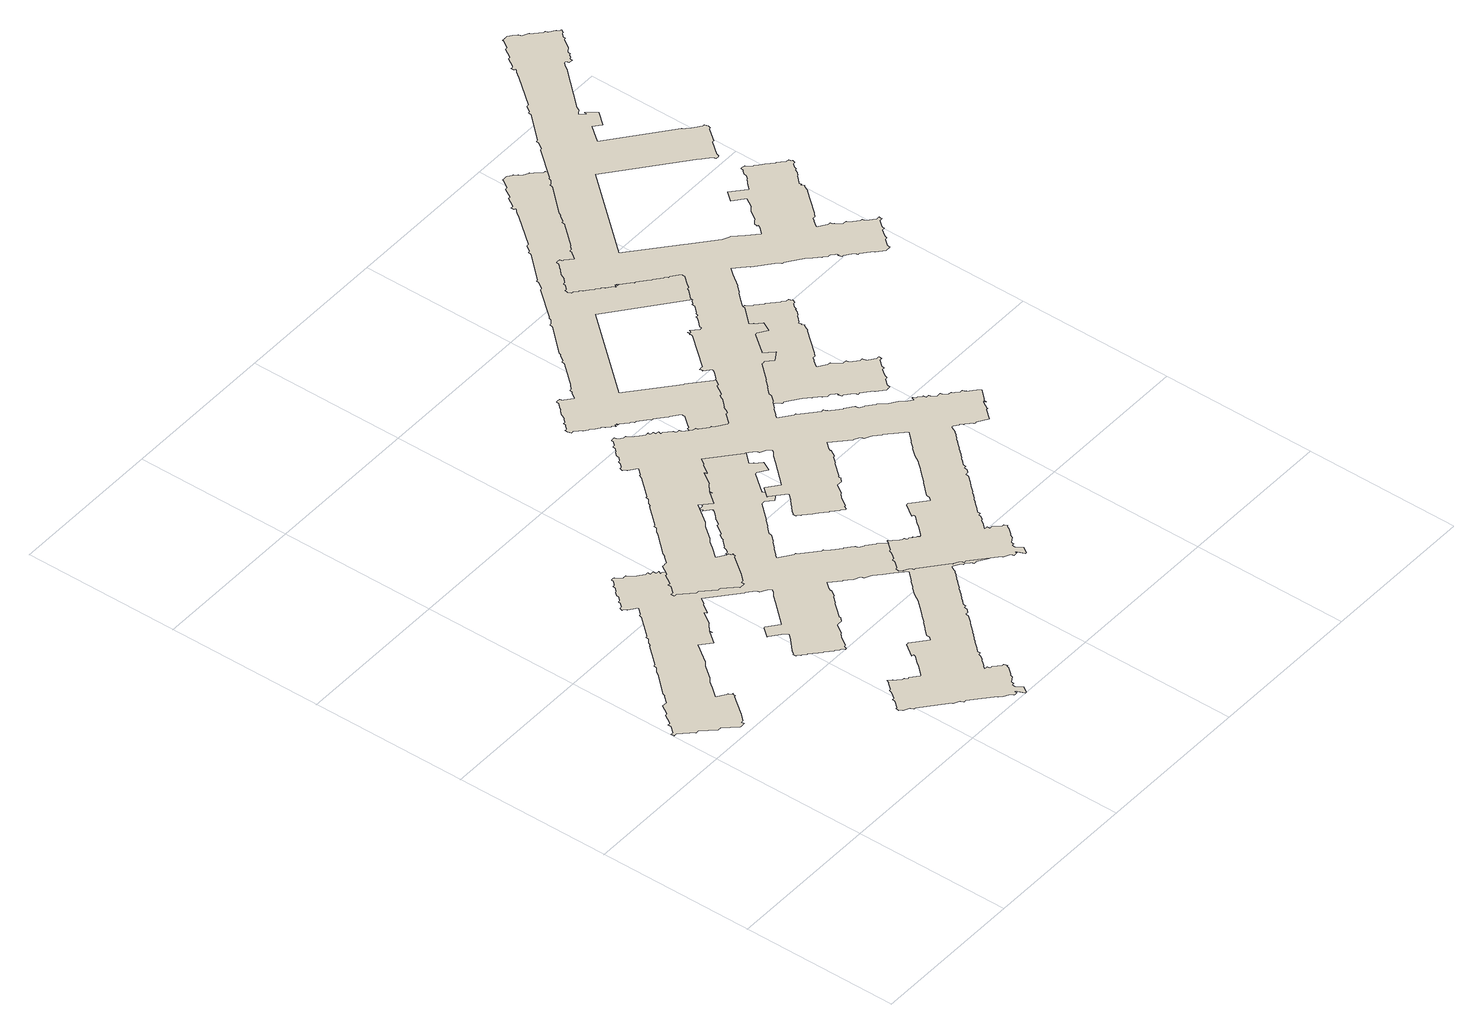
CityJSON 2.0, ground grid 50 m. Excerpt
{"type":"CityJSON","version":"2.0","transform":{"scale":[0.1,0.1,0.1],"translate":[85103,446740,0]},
"CityObjects":{
"building1":{"type":"Building","attributes":{"yearOfConstruction":"1945-01-01Z","measuredHeight":51.34,"storeysAboveGround":17},"geometry":[{"type":"MultiSurface","lod":"1.2","boundaries":[[[0,1,2,3,4,5,6,5,6,7,8,9,10,11,12,13,14,15,16,17,18,19,20,21,22,23,24,25,24,25,26,27,28,29,30,31,32,33,34,35,36,37,38,39,40,41,42,43,44,45,46,47,48,49,50,51,52,53,54,55,56,57,58,59,60,61,62,63,64,65,66,67,66,68,69,70,71,72,73,74,75,76,77,78,79,80,81,82,83,84,85,86,87,88,89,90,91,92,93,92,94,95,96,97,98,99,100,101,102,103,104,105,106,107,108,109,110,111,112,113,114,115,116,117,118,119,120,121,122,123,124,125,126,127,128,129,130,131,132,133,134,135,136,137,138,139,140,141,142,143,144,145,144,146,147,148,149,150,151,152,153,154,155,156,157,158,159,160,161,162,163,162,164,165,166,167,168,169,170,171,172,173,174,175,176,177,178,179,180,181,182,183,184,185,186,187,188,189,190,191,192,193,194,195,196,197,198,199,200,201,202,203,204,205,206,207,208,209,210,211,212,213,214,215,216,217,218,219,220,221,222,223,224,225,226,227,228,229,230,231,232,233,234,235,236,237,236,238,239,240,241,242,243,244,245,246,247,248,249,250,251,252,253,254,255,256,257,258,259,260,261,262,263,264,265,266,267,268,269,270,271,272,273,274,275,276,277,278,279,280,281,282,283,284,285,286,287,288,289,290,291,292,293,294,295,296,297,298,299,300,301,302,303,304,305,306,307,308,309,310,311,312,313,314,313,315,316,317,318,319,320,321,322,323,324,325,326,327,328,329,330,331,332,333,334,335,336,337,338,339,340,341,342,343,344,345,346,347,348,349,350,351,352,353,354,355,356,357,358,359,360,361,362,363,364,365,366,367,368,369,370,371,372,373,374,375,376,377,378,379,380,381,382,383,384,385,386,387,388,389,390,391,392,393,394,395,396,397,398,399,400,401,402,403,404,403,405,406,407,408,409,410,411,412,413,414,415,416,417,418,419,420,421,422,423,424,425,426,427,428,429,430,431,432,433,434,435,436,437,438,439,440,441,442,443,444,445,446,447,448,449,450,451,452,453,454,455,456,457,458,459,460,459,461,462,463,464,465,466,467,468,469,470,471,472,473,474,475,476,477,478,479,480,481,482,483,484,485,486,487,488,489,490,491,492,493,494,495,496,497,498,499,500,501,502,503,504,505,506,507,508,509,510,511,512,513,514,515,516,517,518,519,520,521,522,523,524,525,526,527,528,529,530,531,532,533,532,534,535,536,537,538,539,540,541,542,543,544,545,546,547,548,549,550,551,552,553,554,555,556,557,558,559,560,561,562,563,564,565,566,567,568,569,570,571,572,573,574,575,576,577,578,579,580,581,582,583,584,585,586,587,588,589,590,591,592,593,594,595,596,597,598,599,600,601,602,603,604,605,606,607,608,609,610,611,612,613,614,615,616,617,618,619,620,621,622,623,624,625,624,625,626,627,628,629,630,631,632,633,634,635,636,637,638,639,640,641,642,643,644,645,646,647,648,649,650,651,652,653,654,655,656,657,658,659,660,661,662,663,664,665,666,667,668,669,670,671,672,673,674,675,676,677,678,679,680,681,682,683,684,685,686,687,688,689,690,691,692,693,694,695,696,697,698,699,700,701,702,703,704,705,706,707,708,709,710,711,712,713,714,715,716,717,718,719,720,721,722,723,724,725,726,727,728,729,730,731,732,733,734,735,736,737,738,739,740,741,742,743,744,745,746,747,748,749,750,751,752,753,754,755,756,757,758,759,760,761,762,763,764,765,766,767,768,769,770,771,772,773,774,775,776,777,778,779,780,781,782,783,784,785,786,787,788,789,790,791,792,793,794,795,796,797,798,799,800,801,802,803,804,805,806,807,808,809,810,811,812,813,814,815,816,817,818,819,820,821,822,823,824,825,826,827,828,829,830,831,832,833,834,835,836,837,838,839,840,841,842,843,844,845,846,847,848,849,850,851,852,853,854,855,856,857,858,859,860,861,862,863,864,865,866,867,868,869,870,871,872,873,874,875,876,877,878,879,880,881,882,883,884,885,886,887,888,889,890,891,892,893,894,895,896,897,898,899,900,901,902,903,904,905,906,907,908,909,910,911,912,913,914,915,916,917,918,919,920,921,922,923,924,925,926,927,928,929,930,931,932,933,934,935,936,937,938,939,940,941,942,943,944,945,946,947,948,949,950,951,952,953,954,955,956,957,958,959,960,961,962,963,964,965,966,967,968,969,970,971,972,973,974,975,976,977,978,979,980,981,982,983,984,985,986,987,988,989,990,991,992,993,994,995,996,997,998,999,1000,1001,1002,1003,1004,1005,1006,1007,1008,1009,1008,1010,1011,1012,1013,1014,1015,1016,1017,1018,1019,1020,1021,1022]],[[1023,1024,1025,1026,1027,1028,1029,1028,1029,1030,1031,1032,1033,1034,1035,1036,1037,1038,1039,1040,1041,1042,1043,1044,1045,1046,1047,1048,1047,1048,1049,1050,1051,1052,1053,1054,1055,1056,1057,1058,1059,1060,1061,1062,1063,1064,1065,1066,1067,1068,1069,1070,1071,1072,1073,1074,1075,1076,1077,1078,1079,1080,1081,1082,1083,1084,1085,1086,1087,1088,1089,1090,1089,1091,1092,1093,1094,1095,1096,1097,1098,1099,1100,1101,1102,1103,1104,1105,1106,1107,1108,1109,1110,1111,1112,1113,1114,1115,1116,1115,1117,1118,1119,1120,1121,1122,1123,1124,1125,1126,1127,1128,1129,1130,1131,1132,1133,1134,1135,1136,1137,1138,1139,1140,1141,1142,1143,1144,1145,1146,1147,1148,1149,1150,1151,1152,1153,1154,1155,1156,1157,1158,1159,1160,1161,1162,1163,1164,1165,1166,1167,1168,1167,1169,1170,1171,1172,1173,1174,1175,1176,1177,1178,1179,1180,1181,1182,1183,1184,1185,1186,1185,1187,1188,1189,1190,1191,1192,1193,1194,1195,1196,1197,1198,1199,1200,1201,1202,1203,1204,1205,1206,1207,1208,1209,1210,1211,1212,1213,1214,1215,1216,1217,1218,1219,1220,1221,1222,1223,1224,1225,1226,1227,1228,1229,1230,1231,1232,1233,1234,1235,1236,1237,1238,1239,1240,1241,1242,1243,1244,1245,1246,1247,1248,1249,1250,1251,1252,1253,1254,1255,1256,1257,1258,1259,1260,1259,1261,1262,1263,1264,1265,1266,1267,1268,1269,1270,1271,1272,1273,1274,1275,1276,1277,1278,1279,1280,1281,1282,1283,1284,1285,1286,1287,1288,1289,1290,1291,1292,1293,1294,1295,1296,1297,1298,1299,1300,1301,1302,1303,1304,1305,1306,1307,1308,1309,1310,1311,1312,1313,1314,1315,1316,1317,1318,1319,1320,1321,1322,1323,1324,1325,1326,1327,1328,1329,1330,1331,1332,1333,1334,1335,1336,1337,1336,1338,1339,1340,1341,1342,1343,1344,1345,1346,1347,1348,1349,1350,1351,1352,1353,1354,1355,1356,1357,1358,1359,1360,1361,1362,1363,1364,1365,1366,1367,1368,1369,1370,1371,1372,1373,1374,1375,1376,1377,1378,1379,1380,1381,1382,1383,1384,1385,1386,1387,1388,1389,1390,1391,1392,1393,1394,1395,1396,1397,1398,1399,1400,1401,1402,1403,1404,1405,1406,1407,1408,1409,1410,1411,1412,1413,1414,1415,1416,1417,1418,1419,1420,1421,1422,1423,1424,1425,1426,1427,1426,1428,1429,1430,1431,1432,1433,1434,1435,1436,1437,1438,1439,1440,1441,1442,1443,1444,1445,1446,1447,1448,1449,1450,1451,1452,1453,1454,1455,1456,1457,1458,1459,1460,1461,1462,1463,1464,1465,1466,1467,1468,1469,1470,1471,1472,1473,1474,1475,1476,1477,1478,1479,1480,1481,1482,1483,1482,1484,1485,1486,1487,1488,1489,1490,1491,1492,1493,1494,1495,1496,1497,1498,1499,1500,1501,1502,1503,1504,1505,1506,1507,1508,1509,1510,1511,1512,1513,1514,1515,1516,1517,1518,1519,1520,1521,1522,1523,1524,1525,1526,1527,1528,1529,1530,1531,1532,1533,1534,1535,1536,1537,1538,1539,1540,1541,1542,1543,1544,1545,1546,1547,1548,1549,1550,1551,1552,1553,1554,1555,1556,1555,1557,1558,1559,1560,1561,1562,1563,1564,1565,1566,1567,1568,1569,1570,1571,1572,1573,1574,1575,1576,1577,1578,1579,1580,1581,1582,1583,1584,1585,1586,1587,1588,1589,1590,1591,1592,1593,1594,1595,1596,1597,1598,1599,1600,1601,1602,1603,1604,1605,1606,1607,1608,1609,1610,1611,1612,1613,1614,1615,1616,1617,1618,1619,1620,1621,1622,1623,1624,1625,1626,1627,1628,1629,1630,1631,1632,1633,1634,1635,1636,1637,1638,1639,1640,1641,1642,1643,1644,1645,1646,1647,1648,1647,1648,1649,1650,1651,1652,1653,1654,1655,1656,1657,1658,1659,1660,1661,1662,1663,1664,1665,1666,1667,1668,1669,1670,1671,1672,1673,1674,1675,1676,1677,1678,1679,1680,1681,1682,1683,1684,1685,1686,1687,1688,1689,1690,1691,1692,1693,1694,1695,1696,1697,1698,1699,1700,1701,1702,1703,1704,1705,1706,1707,1708,1709,1710,1711,1712,1713,1714,1715,1716,1717,1718,1719,1720,1721,1722,1723,1724,1725,1726,1727,1728,1729,1730,1731,1732,1733,1734,1735,1736,1737,1738,1739,1740,1741,1742,1743,1744,1745,1746,1747,1748,1749,1750,1751,1752,1753,1754,1755,1756,1757,1758,1759,1760,1761,1762,1763,1764,1765,1766,1767,1768,1769,1770,1771,1772,1773,1774,1775,1776,1777,1778,1779,1780,1781,1782,1783,1784,1785,1786,1787,1788,1789,1790,1791,1792,1793,1794,1795,1796,1797,1798,1799,1800,1801,1802,1803,1804,1805,1806,1807,1808,1809,1810,1811,1812,1813,1814,1815,1816,1817,1818,1819,1820,1821,1822,1823,1824,1825,1826,1827,1828,1829,1830,1831,1832,1833,1834,1835,1836,1837,1838,1839,1840,1841,1842,1843,1844,1845,1846,1847,1848,1849,1850,1851,1852,1853,1854,1855,1856,1857,1858,1859,1860,1861,1862,1863,1864,1865,1866,1867,1868,1869,1870,1871,1872,1873,1874,1875,1876,1877,1878,1879,1880,1881,1882,1883,1884,1885,1886,1887,1888,1889,1890,1891,1892,1893,1894,1895,1896,1897,1898,1899,1900,1901,1902,1903,1904,1905,1906,1907,1908,1909,1910,1911,1912,1913,1914,1915,1916,1917,1918,1919,1920,1921,1922,1923,1924,1925,1926,1927,1928,1929,1930,1931,1932,1933,1934,1935,1936,1937,1938,1939,1940,1941,1942,1943,1944,1945,1946,1947,1948,1949,1950,1951,1952,1953,1954,1955,1956,1957,1958,1959,1960,1961,1962,1963,1964,1965,1966,1967,1968,1969,1970,1971,1972,1973,1974,1975,1976,1977,1978,1979,1980,1981,1982,1983,1984,1985,1986,1987,1988,1989,1990,1991,1992,1993,1994,1995,1996,1997,1998,1999,2000,2001,2002,2003,2004,2005,2006,2007,2008,2009,2010,2011,2012,2013,2014,2015,2016,2017,2018,2019,2020,2021,2022,2023,2024,2025,2026,2027,2028,2029,2030,2031,2032,2031,2033,2034,2035,2036,2037,2038,2039,2040,2041,2042,2043,2044,2045]]]}]}
},
"vertices":[
[415,1180,0],[410,1180,0],[409,1180,0],[408,1180,0],[403,1180,0],[401,1170,0],[400,1170,0],[391,1160,0],[390,1160,0],[389,1160,0],[385,1160,0],[382,1150,0],[372,1140,0],[370,1140,0],[361,1130,0],[360,1120,0],[349,1110,0],[344,1110,0],[342,1100,0],[341,1100,0],[332,1090,0],[331,1090,0],[330,1090,0],[326,1090,0],[323,1080,0],[324,1080,0],[327,1080,0],[332,1070,0],[333,1070,0],[358,1050,0],[340,1030,0],[336,1030,0],[333,1020,0],[280,960,0],[276,960,0],[274,950,0],[261,940,0],[257,930,0],[254,930,0],[201,870,0],[197,870,0],[195,860,0],[182,850,0],[177,840,0],[175,840,0],[122,780,0],[118,770,0],[115,770,0],[98,750,0],[90,750,0],[89,750,0],[84,750,0],[81,750,0],[82,750,0],[63,720,0],[58,720,0],[56,720,0],[38,690,0],[37,690,0],[33,690,0],[30,690,0],[30,680,0],[12,660,0],[7,660,0],[6,660,0],[4,660,0],[5,650,0],[4,650,0],[8,650,0],[13,650,0],[14,650,0],[52,610,0],[51,610,0],[55,610,0],[60,610,0],[98,570,0],[101,570,0],[106,570,0],[107,570,0],[145,530,0],[144,530,0],[148,530,0],[153,530,0],[154,530,0],[155,530,0],[160,530,0],[162,530,0],[161,540,0],[169,540,0],[187,560,0],[232,620,0],[237,620,0],[239,630,0],[240,630,0],[236,630,0],[231,640,0],[230,640,0],[228,640,0],[199,660,0],[224,690,0],[239,710,0],[251,720,0],[283,760,0],[295,770,0],[339,830,0],[371,800,0],[402,840,0],[402,830,0],[403,840,0],[425,860,0],[426,860,0],[427,860,0],[454,900,0],[457,890,0],[479,920,0],[481,920,0],[494,940,0],[586,860,0],[588,860,0],[612,840,0],[614,830,0],[634,820,0],[636,820,0],[644,810,0],[639,800,0],[626,790,0],[608,770,0],[547,700,0],[510,730,0],[506,730,0],[482,700,0],[485,700,0],[520,670,0],[529,660,0],[511,640,0],[509,640,0],[500,630,0],[499,630,0],[490,620,0],[489,620,0],[479,610,0],[478,610,0],[472,600,0],[469,600,0],[469,590,0],[470,590,0],[474,590,0],[480,580,0],[482,580,0],[493,570,0],[494,570,0],[504,560,0],[505,560,0],[516,550,0],[518,550,0],[527,540,0],[528,540,0],[539,530,0],[541,530,0],[550,520,0],[552,520,0],[562,510,0],[564,510,0],[565,510,0],[568,510,0],[574,500,0],[575,500,0],[576,500,0],[577,500,0],[582,510,0],[585,510,0],[606,540,0],[607,540,0],[617,550,0],[618,550,0],[639,580,0],[645,580,0],[646,580,0],[653,580,0],[655,580,0],[656,580,0],[668,590,0],[667,590,0],[669,600,0],[671,600,0],[688,620,0],[689,620,0],[705,640,0],[707,640,0],[724,660,0],[725,660,0],[727,660,0],[728,660,0],[740,680,0],[739,680,0],[741,680,0],[737,680,0],[742,690,0],[743,690,0],[759,710,0],[791,680,0],[792,680,0],[813,660,0],[814,660,0],[834,650,0],[836,640,0],[857,630,0],[858,630,0],[878,610,0],[880,610,0],[901,590,0],[902,590,0],[933,560,0],[907,530,0],[905,530,0],[888,510,0],[886,510,0],[869,490,0],[868,490,0],[850,460,0],[849,460,0],[832,440,0],[831,440,0],[813,420,0],[812,420,0],[795,400,0],[793,400,0],[776,380,0],[774,380,0],[757,360,0],[756,350,0],[748,340,0],[701,380,0],[700,380,0],[699,380,0],[693,380,0],[665,340,0],[666,340,0],[672,340,0],[670,330,0],[650,310,0],[644,300,0],[643,300,0],[616,270,0],[615,270,0],[614,270,0],[590,290,0],[584,290,0],[582,290,0],[583,290,0],[579,300,0],[574,300,0],[562,310,0],[561,310,0],[554,320,0],[551,320,0],[545,330,0],[544,330,0],[543,330,0],[539,320,0],[536,320,0],[520,300,0],[515,300,0],[512,290,0],[496,270,0],[495,270,0],[491,270,0],[488,260,0],[472,240,0],[467,240,0],[465,230,0],[468,230,0],[473,220,0],[474,220,0],[494,210,0],[493,210,0],[497,200,0],[502,200,0],[572,140,0],[575,140,0],[580,130,0],[581,130,0],[601,120,0],[600,120,0],[604,110,0],[609,110,0],[611,110,0],[679,50,0],[678,50,0],[681,50,0],[687,40,0],[707,30,0],[710,20,0],[715,20,0],[716,20,0],[717,20,0],[722,20,0],[724,30,0],[737,0,0],[739,0,0],[752,20,0],[739,40,0],[740,50,0],[741,50,0],[745,50,0],[748,50,0],[748,60,0],[765,70,0],[770,80,0],[772,80,0],[788,100,0],[789,100,0],[793,110,0],[796,110,0],[795,110,0],[792,120,0],[787,120,0],[767,140,0],[766,140,0],[764,140,0],[759,140,0],[758,140,0],[757,140,0],[756,150,0],[746,150,0],[752,160,0],[753,160,0],[762,170,0],[763,170,0],[768,180,0],[770,180,0],[772,180,0],[780,190,0],[782,200,0],[789,200,0],[790,210,0],[799,220,0],[800,220,0],[807,230,0],[808,230,0],[817,240,0],[818,240,0],[825,250,0],[827,250,0],[835,260,0],[837,260,0],[843,270,0],[845,270,0],[853,280,0],[855,280,0],[862,290,0],[863,290,0],[872,300,0],[873,300,0],[880,310,0],[882,310,0],[890,320,0],[892,330,0],[898,330,0],[900,330,0],[909,340,0],[910,350,0],[917,350,0],[918,360,0],[927,370,0],[928,370,0],[935,380,0],[937,380,0],[945,390,0],[947,390,0],[953,400,0],[955,400,0],[963,410,0],[965,410,0],[972,420,0],[973,420,0],[982,430,0],[983,430,0],[990,440,0],[992,440,0],[1000,450,0],[1002,450,0],[1008,460,0],[1010,460,0],[1020,480,0],[1021,480,0],[1026,480,0],[1040,470,0],[1044,470,0],[1049,460,0],[1051,460,0],[1053,460,0],[1063,450,0],[1065,450,0],[1067,450,0],[1066,450,0],[1070,440,0],[1075,440,0],[1076,440,0],[1077,440,0],[1079,440,0],[1110,420,0],[1136,450,0],[1139,450,0],[1141,450,0],[1158,480,0],[1160,470,0],[1162,480,0],[1165,480,0],[1191,510,0],[1184,520,0],[1160,540,0],[1162,540,0],[1161,540,0],[1157,550,0],[1152,550,0],[1150,550,0],[1149,550,0],[1139,560,0],[1137,560,0],[1135,560,0],[1136,560,0],[1132,570,0],[1127,570,0],[1125,570,0],[1124,570,0],[1113,580,0],[1112,580,0],[1110,590,0],[1106,590,0],[1101,590,0],[1100,590,0],[1098,590,0],[1087,600,0],[1085,610,0],[1084,610,0],[1080,610,0],[1075,610,0],[1073,620,0],[1072,620,0],[1061,630,0],[1060,630,0],[1058,630,0],[1055,630,0],[1051,640,0],[1049,640,0],[1048,640,0],[1045,630,0],[1031,640,0],[1014,660,0],[986,680,0],[970,700,0],[968,700,0],[943,720,0],[941,720,0],[926,730,0],[924,740,0],[899,760,0],[897,760,0],[862,790,0],[864,790,0],[859,800,0],[854,800,0],[853,800,0],[808,840,0],[805,840,0],[800,850,0],[797,850,0],[795,850,0],[754,880,0],[760,890,0],[762,890,0],[779,910,0],[780,910,0],[799,930,0],[801,930,0],[818,950,0],[819,960,0],[839,980,0],[840,980,0],[857,1000,0],[859,1000,0],[903,1050,0],[913,1050,0],[916,1050,0],[937,1030,0],[968,1050,0],[939,1080,0],[945,1080,0],[943,1080,0],[989,1140,0],[991,1140,0],[996,1140,0],[1025,1120,0],[1041,1150,0],[1019,1170,0],[1022,1170,0],[1012,1180,0],[1057,1230,0],[1059,1240,0],[1076,1260,0],[1077,1260,0],[1096,1280,0],[1098,1280,0],[1115,1300,0],[1116,1300,0],[1145,1340,0],[1146,1340,0],[1161,1360,0],[1202,1320,0],[1199,1320,0],[1259,1270,0],[1264,1260,0],[1267,1260,0],[1270,1260,0],[1312,1230,0],[1313,1230,0],[1324,1220,0],[1326,1220,0],[1332,1210,0],[1334,1210,0],[1344,1200,0],[1346,1200,0],[1352,1190,0],[1353,1190,0],[1363,1180,0],[1365,1180,0],[1372,1180,0],[1373,1180,0],[1383,1170,0],[1385,1170,0],[1389,1160,0],[1385,1160,0],[1386,1160,0],[1389,1150,0],[1394,1150,0],[1418,1130,0],[1421,1120,0],[1426,1120,0],[1427,1120,0],[1451,1100,0],[1454,1100,0],[1459,1090,0],[1482,1070,0],[1484,1070,0],[1486,1070,0],[1492,1070,0],[1493,1070,0],[1494,1070,0],[1498,1070,0],[1499,1070,0],[1500,1080,0],[1499,1080,0],[1517,1100,0],[1518,1100,0],[1523,1100,0],[1524,1100,0],[1527,1110,0],[1526,1110,0],[1542,1130,0],[1547,1130,0],[1550,1130,0],[1551,1130,0],[1552,1140,0],[1568,1160,0],[1572,1160,0],[1576,1160,0],[1578,1160,0],[1577,1160,0],[1578,1170,0],[1577,1170,0],[1574,1170,0],[1569,1170,0],[1544,1190,0],[1545,1190,0],[1542,1200,0],[1536,1200,0],[1512,1220,0],[1509,1230,0],[1504,1230,0],[1503,1230,0],[1501,1230,0],[1498,1230,0],[1487,1240,0],[1481,1250,0],[1480,1250,0],[1479,1250,0],[1476,1260,0],[1471,1260,0],[1470,1260,0],[1468,1260,0],[1439,1280,0],[1455,1300,0],[1456,1300,0],[1462,1310,0],[1467,1310,0],[1469,1310,0],[1470,1310,0],[1482,1320,0],[1481,1320,0],[1541,1390,0],[1542,1390,0],[1553,1410,0],[1552,1410,0],[1555,1410,0],[1548,1420,0],[1549,1420,0],[1553,1420,0],[1552,1430,0],[1553,1430,0],[1554,1430,0],[1563,1440,0],[1564,1440,0],[1573,1450,0],[1575,1450,0],[1584,1460,0],[1585,1460,0],[1589,1470,0],[1594,1470,0],[1596,1480,0],[1605,1490,0],[1606,1490,0],[1607,1490,0],[1612,1490,0],[1616,1500,0],[1615,1500,0],[1613,1500,0],[1611,1510,0],[1605,1510,0],[1603,1510,0],[1592,1520,0],[1591,1520,0],[1581,1530,0],[1580,1530,0],[1569,1540,0],[1567,1540,0],[1558,1550,0],[1557,1550,0],[1546,1560,0],[1544,1560,0],[1535,1570,0],[1533,1570,0],[1522,1580,0],[1521,1580,0],[1517,1590,0],[1511,1590,0],[1510,1590,0],[1509,1590,0],[1507,1590,0],[1503,1590,0],[1500,1580,0],[1499,1580,0],[1498,1580,0],[1489,1570,0],[1488,1560,0],[1479,1550,0],[1477,1550,0],[1468,1540,0],[1467,1540,0],[1449,1520,0],[1403,1560,0],[1379,1530,0],[1417,1500,0],[1415,1500,0],[1414,1500,0],[1395,1470,0],[1394,1470,0],[1381,1460,0],[1380,1460,0],[1361,1430,0],[1359,1430,0],[1357,1430,0],[1345,1420,0],[1346,1420,0],[1344,1410,0],[1348,1410,0],[1344,1400,0],[1325,1380,0],[1315,1390,0],[1314,1390,0],[1294,1410,0],[1293,1410,0],[1264,1440,0],[1263,1440,0],[1262,1440,0],[1241,1450,0],[1161,1520,0],[1160,1520,0],[1021,1640,0],[1236,1890,0],[1456,1710,0],[1466,1700,0],[1490,1680,0],[1493,1670,0],[1498,1670,0],[1499,1670,0],[1500,1670,0],[1501,1670,0],[1505,1670,0],[1508,1680,0],[1507,1680,0],[1539,1720,0],[1544,1720,0],[1546,1720,0],[1577,1760,0],[1578,1760,0],[1582,1760,0],[1585,1770,0],[1581,1780,0],[1576,1780,0],[1549,1800,0],[1539,1810,0],[1540,1810,0],[1536,1810,0],[1531,1820,0],[1518,1830,0],[1347,1970,0],[1386,2020,0],[1408,2000,0],[1409,2000,0],[1410,2000,0],[1444,2040,0],[1419,2070,0],[1418,2060,0],[1404,2080,0],[1418,2090,0],[1423,2100,0],[1530,2220,0],[1536,2230,0],[1546,2240,0],[1552,2240,0],[1555,2230,0],[1560,2230,0],[1561,2230,0],[1562,2230,0],[1563,2230,0],[1567,2230,0],[1570,2240,0],[1574,2240,0],[1580,2250,0],[1585,2250,0],[1587,2260,0],[1601,2270,0],[1622,2300,0],[1627,2300,0],[1629,2310,0],[1639,2320,0],[1640,2320,0],[1643,2320,0],[1646,2330,0],[1648,2330,0],[1647,2330,0],[1643,2330,0],[1638,2340,0],[1620,2350,0],[1618,2350,0],[1619,2350,0],[1615,2360,0],[1610,2360,0],[1590,2380,0],[1587,2380,0],[1582,2390,0],[1581,2390,0],[1561,2400,0],[1562,2400,0],[1558,2410,0],[1553,2410,0],[1555,2410,0],[1549,2420,0],[1547,2420,0],[1534,2430,0],[1530,2430,0],[1525,2430,0],[1524,2430,0],[1523,2430,0],[1518,2430,0],[1515,2430,0],[1516,2430,0],[1497,2400,0],[1492,2400,0],[1490,2400,0],[1472,2370,0],[1471,2370,0],[1467,2370,0],[1464,2370,0],[1446,2340,0],[1445,2340,0],[1441,2340,0],[1438,2340,0],[1438,2330,0],[1446,2330,0],[1436,2320,0],[1429,2310,0],[1428,2310,0],[1423,2300,0],[1421,2300,0],[1349,2210,0],[1344,2210,0],[1342,2210,0],[1329,2190,0],[1324,2190,0],[1322,2180,0],[1249,2100,0],[1245,2100,0],[1243,2090,0],[1229,2070,0],[1225,2070,0],[1223,2070,0],[1150,1980,0],[1146,1980,0],[1143,1970,0],[1130,1960,0],[1126,1960,0],[1123,1950,0],[1050,1870,0],[1046,1860,0],[1044,1860,0],[1031,1840,0],[1026,1840,0],[1024,1830,0],[964,1760,0],[962,1760,0],[953,1750,0],[952,1750,0],[947,1750,0],[945,1740,0],[944,1740,0],[943,1740,0],[928,1720,0],[906,1740,0],[904,1740,0],[903,1740,0],[900,1750,0],[894,1750,0],[893,1750,0],[892,1750,0],[887,1750,0],[885,1740,0],[884,1740,0],[875,1730,0],[874,1730,0],[869,1720,0],[866,1720,0],[867,1720,0],[856,1710,0],[855,1710,0],[846,1690,0],[844,1690,0],[834,1680,0],[833,1680,0],[829,1680,0],[826,1670,0],[825,1670,0],[816,1660,0],[815,1660,0],[810,1660,0],[808,1650,0],[812,1640,0],[817,1640,0],[818,1640,0],[829,1630,0],[830,1630,0],[833,1630,0],[838,1620,0],[851,1610,0],[853,1610,0],[863,1600,0],[865,1600,0],[877,1590,0],[881,1590,0],[886,1580,0],[887,1580,0],[898,1570,0],[899,1570,0],[902,1570,0],[907,1560,0],[908,1570,0],[908,1560,0],[912,1570,0],[915,1560,0],[916,1570,0],[919,1560,0],[921,1560,0],[943,1540,0],[944,1540,0],[947,1540,0],[946,1540,0],[952,1530,0],[953,1530,0],[956,1530,0],[957,1530,0],[980,1510,0],[981,1510,0],[984,1510,0],[990,1500,0],[993,1500,0],[994,1500,0],[1017,1480,0],[1019,1480,0],[1021,1480,0],[1027,1470,0],[1030,1470,0],[1032,1470,0],[1058,1450,0],[1058,1440,0],[1061,1440,0],[1059,1440,0],[1060,1440,0],[1035,1410,0],[1034,1410,0],[1029,1400,0],[1021,1400,0],[1022,1400,0],[1017,1390,0],[1016,1390,0],[997,1370,0],[996,1360,0],[991,1360,0],[983,1350,0],[984,1350,0],[979,1350,0],[978,1340,0],[959,1320,0],[957,1320,0],[953,1310,0],[952,1310,0],[945,1310,0],[946,1310,0],[941,1300,0],[940,1300,0],[921,1280,0],[919,1270,0],[915,1270,0],[914,1270,0],[913,1270,0],[890,1290,0],[887,1280,0],[882,1290,0],[881,1280,0],[878,1280,0],[880,1280,0],[879,1270,0],[795,1170,0],[792,1170,0],[791,1170,0],[786,1170,0],[785,1170,0],[782,1170,0],[781,1170,0],[784,1160,0],[781,1160,0],[804,1140,0],[802,1140,0],[803,1140,0],[798,1130,0],[797,1130,0],[778,1110,0],[776,1110,0],[772,1100,0],[771,1100,0],[764,1090,0],[760,1090,0],[758,1090,0],[739,1060,0],[738,1060,0],[733,1060,0],[726,1050,0],[722,1040,0],[720,1040,0],[701,1020,0],[700,1020,0],[695,1010,0],[688,1000,0],[683,1000,0],[682,1000,0],[657,970,0],[655,970,0],[652,970,0],[625,990,0],[624,990,0],[621,990,0],[616,1000,0],[615,1000,0],[612,1000,0],[611,1000,0],[588,1020,0],[586,1020,0],[584,1030,0],[578,1030,0],[575,1030,0],[574,1030,0],[551,1050,0],[549,1060,0],[547,1060,0],[541,1060,0],[538,1060,0],[537,1070,0],[514,1090,0],[512,1090,0],[510,1090,0],[506,1090,0],[510,1100,0],[509,1100,0],[506,1100,0],[501,1100,0],[500,1100,0],[499,1110,0],[488,1110,0],[487,1120,0],[488,1120,0],[484,1120,0],[479,1120,0],[466,1130,0],[465,1130,0],[454,1140,0],[452,1140,0],[440,1160,0],[437,1160,0],[432,1160,0],[431,1160,0],[430,1160,0],[419,1170,0],[418,1170,0],[415,1180,513],[410,1180,513],[409,1180,513],[408,1180,513],[403,1180,513],[401,1170,513],[400,1170,513],[391,1160,513],[390,1160,513],[389,1160,513],[385,1160,513],[382,1150,513],[372,1140,513],[370,1140,513],[361,1130,513],[360,1120,513],[349,1110,513],[344,1110,513],[342,1100,513],[341,1100,513],[332,1090,513],[331,1090,513],[330,1090,513],[326,1090,513],[323,1080,513],[324,1080,513],[327,1080,513],[332,1070,513],[333,1070,513],[358,1050,513],[340,1030,513],[336,1030,513],[333,1020,513],[280,960,513],[276,960,513],[274,950,513],[261,940,513],[257,930,513],[254,930,513],[201,870,513],[197,870,513],[195,860,513],[182,850,513],[177,840,513],[175,840,513],[122,780,513],[118,770,513],[115,770,513],[98,750,513],[90,750,513],[89,750,513],[84,750,513],[81,750,513],[82,750,513],[63,720,513],[58,720,513],[56,720,513],[38,690,513],[37,690,513],[33,690,513],[30,690,513],[30,680,513],[12,660,513],[7,660,513],[6,660,513],[4,660,513],[5,650,513],[4,650,513],[8,650,513],[13,650,513],[14,650,513],[52,610,513],[51,610,513],[55,610,513],[60,610,513],[98,570,513],[101,570,513],[106,570,513],[107,570,513],[145,530,513],[144,530,513],[148,530,513],[153,530,513],[154,530,513],[155,530,513],[160,530,513],[162,530,513],[161,540,513],[169,540,513],[187,560,513],[232,620,513],[237,620,513],[239,630,513],[240,630,513],[236,630,513],[231,640,513],[230,640,513],[228,640,513],[199,660,513],[224,690,513],[239,710,513],[251,720,513],[283,760,513],[295,770,513],[339,830,513],[371,800,513],[402,840,513],[402,830,513],[403,840,513],[425,860,513],[426,860,513],[427,860,513],[454,900,513],[457,890,513],[479,920,513],[481,920,513],[494,940,513],[586,860,513],[588,860,513],[612,840,513],[614,830,513],[634,820,513],[636,820,513],[644,810,513],[639,800,513],[626,790,513],[608,770,513],[547,700,513],[510,730,513],[506,730,513],[482,700,513],[485,700,513],[520,670,513],[529,660,513],[511,640,513],[509,640,513],[500,630,513],[499,630,513],[490,620,513],[489,620,513],[479,610,513],[478,610,513],[472,600,513],[469,600,513],[469,590,513],[470,590,513],[474,590,513],[480,580,513],[482,580,513],[493,570,513],[494,570,513],[504,560,513],[505,560,513],[516,550,513],[518,550,513],[527,540,513],[528,540,513],[539,530,513],[541,530,513],[550,520,513],[552,520,513],[562,510,513],[564,510,513],[565,510,513],[568,510,513],[574,500,513],[575,500,513],[576,500,513],[577,500,513],[582,510,513],[585,510,513],[606,540,513],[607,540,513],[617,550,513],[618,550,513],[639,580,513],[645,580,513],[646,580,513],[653,580,513],[655,580,513],[656,580,513],[668,590,513],[667,590,513],[669,600,513],[671,600,513],[688,620,513],[689,620,513],[705,640,513],[707,640,513],[724,660,513],[725,660,513],[727,660,513],[728,660,513],[740,680,513],[739,680,513],[741,680,513],[737,680,513],[742,690,513],[743,690,513],[759,710,513],[791,680,513],[792,680,513],[813,660,513],[814,660,513],[834,650,513],[836,640,513],[857,630,513],[858,630,513],[878,610,513],[880,610,513],[901,590,513],[902,590,513],[933,560,513],[907,530,513],[905,530,513],[888,510,513],[886,510,513],[869,490,513],[868,490,513],[850,460,513],[849,460,513],[832,440,513],[831,440,513],[813,420,513],[812,420,513],[795,400,513],[793,400,513],[776,380,513],[774,380,513],[757,360,513],[756,350,513],[748,340,513],[701,380,513],[700,380,513],[699,380,513],[693,380,513],[665,340,513],[666,340,513],[672,340,513],[670,330,513],[650,310,513],[644,300,513],[643,300,513],[616,270,513],[615,270,513],[614,270,513],[590,290,513],[584,290,513],[582,290,513],[583,290,513],[579,300,513],[574,300,513],[562,310,513],[561,310,513],[554,320,513],[551,320,513],[545,330,513],[544,330,513],[543,330,513],[539,320,513],[536,320,513],[520,300,513],[515,300,513],[512,290,513],[496,270,513],[495,270,513],[491,270,513],[488,260,513],[472,240,513],[467,240,513],[465,230,513],[468,230,513],[473,220,513],[474,220,513],[494,210,513],[493,210,513],[497,200,513],[502,200,513],[572,140,513],[575,140,513],[580,130,513],[581,130,513],[601,120,513],[600,120,513],[604,110,513],[609,110,513],[611,110,513],[679,50,513],[678,50,513],[681,50,513],[687,40,513],[707,30,513],[710,20,513],[715,20,513],[716,20,513],[717,20,513],[722,20,513],[724,30,513],[737,0,513],[739,0,513],[752,20,513],[739,40,513],[740,50,513],[741,50,513],[745,50,513],[748,50,513],[748,60,513],[765,70,513],[770,80,513],[772,80,513],[788,100,513],[789,100,513],[793,110,513],[796,110,513],[795,110,513],[792,120,513],[787,120,513],[767,140,513],[766,140,513],[764,140,513],[759,140,513],[758,140,513],[757,140,513],[756,150,513],[746,150,513],[752,160,513],[753,160,513],[762,170,513],[763,170,513],[768,180,513],[770,180,513],[772,180,513],[780,190,513],[782,200,513],[789,200,513],[790,210,513],[799,220,513],[800,220,513],[807,230,513],[808,230,513],[817,240,513],[818,240,513],[825,250,513],[827,250,513],[835,260,513],[837,260,513],[843,270,513],[845,270,513],[853,280,513],[855,280,513],[862,290,513],[863,290,513],[872,300,513],[873,300,513],[880,310,513],[882,310,513],[890,320,513],[892,330,513],[898,330,513],[900,330,513],[909,340,513],[910,350,513],[917,350,513],[918,360,513],[927,370,513],[928,370,513],[935,380,513],[937,380,513],[945,390,513],[947,390,513],[953,400,513],[955,400,513],[963,410,513],[965,410,513],[972,420,513],[973,420,513],[982,430,513],[983,430,513],[990,440,513],[992,440,513],[1000,450,513],[1002,450,513],[1008,460,513],[1010,460,513],[1020,480,513],[1021,480,513],[1026,480,513],[1040,470,513],[1044,470,513],[1049,460,513],[1051,460,513],[1053,460,513],[1063,450,513],[1065,450,513],[1067,450,513],[1066,450,513],[1070,440,513],[1075,440,513],[1076,440,513],[1077,440,513],[1079,440,513],[1110,420,513],[1136,450,513],[1139,450,513],[1141,450,513],[1158,480,513],[1160,470,513],[1162,480,513],[1165,480,513],[1191,510,513],[1184,520,513],[1160,540,513],[1162,540,513],[1161,540,513],[1157,550,513],[1152,550,513],[1150,550,513],[1149,550,513],[1139,560,513],[1137,560,513],[1135,560,513],[1136,560,513],[1132,570,513],[1127,570,513],[1125,570,513],[1124,570,513],[1113,580,513],[1112,580,513],[1110,590,513],[1106,590,513],[1101,590,513],[1100,590,513],[1098,590,513],[1087,600,513],[1085,610,513],[1084,610,513],[1080,610,513],[1075,610,513],[1073,620,513],[1072,620,513],[1061,630,513],[1060,630,513],[1058,630,513],[1055,630,513],[1051,640,513],[1049,640,513],[1048,640,513],[1045,630,513],[1031,640,513],[1014,660,513],[986,680,513],[970,700,513],[968,700,513],[943,720,513],[941,720,513],[926,730,513],[924,740,513],[899,760,513],[897,760,513],[862,790,513],[864,790,513],[859,800,513],[854,800,513],[853,800,513],[808,840,513],[805,840,513],[800,850,513],[797,850,513],[795,850,513],[754,880,513],[760,890,513],[762,890,513],[779,910,513],[780,910,513],[799,930,513],[801,930,513],[818,950,513],[819,960,513],[839,980,513],[840,980,513],[857,1000,513],[859,1000,513],[903,1050,513],[913,1050,513],[916,1050,513],[937,1030,513],[968,1050,513],[939,1080,513],[945,1080,513],[943,1080,513],[989,1140,513],[991,1140,513],[996,1140,513],[1025,1120,513],[1041,1150,513],[1019,1170,513],[1022,1170,513],[1012,1180,513],[1057,1230,513],[1059,1240,513],[1076,1260,513],[1077,1260,513],[1096,1280,513],[1098,1280,513],[1115,1300,513],[1116,1300,513],[1145,1340,513],[1146,1340,513],[1161,1360,513],[1202,1320,513],[1199,1320,513],[1259,1270,513],[1264,1260,513],[1267,1260,513],[1270,1260,513],[1312,1230,513],[1313,1230,513],[1324,1220,513],[1326,1220,513],[1332,1210,513],[1334,1210,513],[1344,1200,513],[1346,1200,513],[1352,1190,513],[1353,1190,513],[1363,1180,513],[1365,1180,513],[1372,1180,513],[1373,1180,513],[1383,1170,513],[1385,1170,513],[1389,1160,513],[1385,1160,513],[1386,1160,513],[1389,1150,513],[1394,1150,513],[1418,1130,513],[1421,1120,513],[1426,1120,513],[1427,1120,513],[1451,1100,513],[1454,1100,513],[1459,1090,513],[1482,1070,513],[1484,1070,513],[1486,1070,513],[1492,1070,513],[1493,1070,513],[1494,1070,513],[1498,1070,513],[1499,1070,513],[1500,1080,513],[1499,1080,513],[1517,1100,513],[1518,1100,513],[1523,1100,513],[1524,1100,513],[1527,1110,513],[1526,1110,513],[1542,1130,513],[1547,1130,513],[1550,1130,513],[1551,1130,513],[1552,1140,513],[1568,1160,513],[1572,1160,513],[1576,1160,513],[1578,1160,513],[1577,1160,513],[1578,1170,513],[1577,1170,513],[1574,1170,513],[1569,1170,513],[1544,1190,513],[1545,1190,513],[1542,1200,513],[1536,1200,513],[1512,1220,513],[1509,1230,513],[1504,1230,513],[1503,1230,513],[1501,1230,513],[1498,1230,513],[1487,1240,513],[1481,1250,513],[1480,1250,513],[1479,1250,513],[1476,1260,513],[1471,1260,513],[1470,1260,513],[1468,1260,513],[1439,1280,513],[1455,1300,513],[1456,1300,513],[1462,1310,513],[1467,1310,513],[1469,1310,513],[1470,1310,513],[1482,1320,513],[1481,1320,513],[1541,1390,513],[1542,1390,513],[1553,1410,513],[1552,1410,513],[1555,1410,513],[1548,1420,513],[1549,1420,513],[1553,1420,513],[1552,1430,513],[1553,1430,513],[1554,1430,513],[1563,1440,513],[1564,1440,513],[1573,1450,513],[1575,1450,513],[1584,1460,513],[1585,1460,513],[1589,1470,513],[1594,1470,513],[1596,1480,513],[1605,1490,513],[1606,1490,513],[1607,1490,513],[1612,1490,513],[1616,1500,513],[1615,1500,513],[1613,1500,513],[1611,1510,513],[1605,1510,513],[1603,1510,513],[1592,1520,513],[1591,1520,513],[1581,1530,513],[1580,1530,513],[1569,1540,513],[1567,1540,513],[1558,1550,513],[1557,1550,513],[1546,1560,513],[1544,1560,513],[1535,1570,513],[1533,1570,513],[1522,1580,513],[1521,1580,513],[1517,1590,513],[1511,1590,513],[1510,1590,513],[1509,1590,513],[1507,1590,513],[1503,1590,513],[1500,1580,513],[1499,1580,513],[1498,1580,513],[1489,1570,513],[1488,1560,513],[1479,1550,513],[1477,1550,513],[1468,1540,513],[1467,1540,513],[1449,1520,513],[1403,1560,513],[1379,1530,513],[1417,1500,513],[1415,1500,513],[1414,1500,513],[1395,1470,513],[1394,1470,513],[1381,1460,513],[1380,1460,513],[1361,1430,513],[1359,1430,513],[1357,1430,513],[1345,1420,513],[1346,1420,513],[1344,1410,513],[1348,1410,513],[1344,1400,513],[1325,1380,513],[1315,1390,513],[1314,1390,513],[1294,1410,513],[1293,1410,513],[1264,1440,513],[1263,1440,513],[1262,1440,513],[1241,1450,513],[1161,1520,513],[1160,1520,513],[1021,1640,513],[1236,1890,513],[1456,1710,513],[1466,1700,513],[1490,1680,513],[1493,1670,513],[1498,1670,513],[1499,1670,513],[1500,1670,513],[1501,1670,513],[1505,1670,513],[1508,1680,513],[1507,1680,513],[1539,1720,513],[1544,1720,513],[1546,1720,513],[1577,1760,513],[1578,1760,513],[1582,1760,513],[1585,1770,513],[1581,1780,513],[1576,1780,513],[1549,1800,513],[1539,1810,513],[1540,1810,513],[1536,1810,513],[1531,1820,513],[1518,1830,513],[1347,1970,513],[1386,2020,513],[1408,2000,513],[1409,2000,513],[1410,2000,513],[1444,2040,513],[1419,2070,513],[1418,2060,513],[1404,2080,513],[1418,2090,513],[1423,2100,513],[1530,2220,513],[1536,2230,513],[1546,2240,513],[1552,2240,513],[1555,2230,513],[1560,2230,513],[1561,2230,513],[1562,2230,513],[1563,2230,513],[1567,2230,513],[1570,2240,513],[1574,2240,513],[1580,2250,513],[1585,2250,513],[1587,2260,513],[1601,2270,513],[1622,2300,513],[1627,2300,513],[1629,2310,513],[1639,2320,513],[1640,2320,513],[1643,2320,513],[1646,2330,513],[1648,2330,513],[1647,2330,513],[1643,2330,513],[1638,2340,513],[1620,2350,513],[1618,2350,513],[1619,2350,513],[1615,2360,513],[1610,2360,513],[1590,2380,513],[1587,2380,513],[1582,2390,513],[1581,2390,513],[1561,2400,513],[1562,2400,513],[1558,2410,513],[1553,2410,513],[1555,2410,513],[1549,2420,513],[1547,2420,513],[1534,2430,513],[1530,2430,513],[1525,2430,513],[1524,2430,513],[1523,2430,513],[1518,2430,513],[1515,2430,513],[1516,2430,513],[1497,2400,513],[1492,2400,513],[1490,2400,513],[1472,2370,513],[1471,2370,513],[1467,2370,513],[1464,2370,513],[1446,2340,513],[1445,2340,513],[1441,2340,513],[1438,2340,513],[1438,2330,513],[1446,2330,513],[1436,2320,513],[1429,2310,513],[1428,2310,513],[1423,2300,513],[1421,2300,513],[1349,2210,513],[1344,2210,513],[1342,2210,513],[1329,2190,513],[1324,2190,513],[1322,2180,513],[1249,2100,513],[1245,2100,513],[1243,2090,513],[1229,2070,513],[1225,2070,513],[1223,2070,513],[1150,1980,513],[1146,1980,513],[1143,1970,513],[1130,1960,513],[1126,1960,513],[1123,1950,513],[1050,1870,513],[1046,1860,513],[1044,1860,513],[1031,1840,513],[1026,1840,513],[1024,1830,513],[964,1760,513],[962,1760,513],[953,1750,513],[952,1750,513],[947,1750,513],[945,1740,513],[944,1740,513],[943,1740,513],[928,1720,513],[906,1740,513],[904,1740,513],[903,1740,513],[900,1750,513],[894,1750,513],[893,1750,513],[892,1750,513],[887,1750,513],[885,1740,513],[884,1740,513],[875,1730,513],[874,1730,513],[869,1720,513],[866,1720,513],[867,1720,513],[856,1710,513],[855,1710,513],[846,1690,513],[844,1690,513],[834,1680,513],[833,1680,513],[829,1680,513],[826,1670,513],[825,1670,513],[816,1660,513],[815,1660,513],[810,1660,513],[808,1650,513],[812,1640,513],[817,1640,513],[818,1640,513],[829,1630,513],[830,1630,513],[833,1630,513],[838,1620,513],[851,1610,513],[853,1610,513],[863,1600,513],[865,1600,513],[877,1590,513],[881,1590,513],[886,1580,513],[887,1580,513],[898,1570,513],[899,1570,513],[902,1570,513],[907,1560,513],[908,1570,513],[908,1560,513],[912,1570,513],[915,1560,513],[916,1570,513],[919,1560,513],[921,1560,513],[943,1540,513],[944,1540,513],[947,1540,513],[946,1540,513],[952,1530,513],[953,1530,513],[956,1530,513],[957,1530,513],[980,1510,513],[981,1510,513],[984,1510,513],[990,1500,513],[993,1500,513],[994,1500,513],[1017,1480,513],[1019,1480,513],[1021,1480,513],[1027,1470,513],[1030,1470,513],[1032,1470,513],[1058,1450,513],[1058,1440,513],[1061,1440,513],[1059,1440,513],[1060,1440,513],[1035,1410,513],[1034,1410,513],[1029,1400,513],[1021,1400,513],[1022,1400,513],[1017,1390,513],[1016,1390,513],[997,1370,513],[996,1360,513],[991,1360,513],[983,1350,513],[984,1350,513],[979,1350,513],[978,1340,513],[959,1320,513],[957,1320,513],[953,1310,513],[952,1310,513],[945,1310,513],[946,1310,513],[941,1300,513],[940,1300,513],[921,1280,513],[919,1270,513],[915,1270,513],[914,1270,513],[913,1270,513],[890,1290,513],[887,1280,513],[882,1290,513],[881,1280,513],[878,1280,513],[880,1280,513],[879,1270,513],[795,1170,513],[792,1170,513],[791,1170,513],[786,1170,513],[785,1170,513],[782,1170,513],[781,1170,513],[784,1160,513],[781,1160,513],[804,1140,513],[802,1140,513],[803,1140,513],[798,1130,513],[797,1130,513],[778,1110,513],[776,1110,513],[772,1100,513],[771,1100,513],[764,1090,513],[760,1090,513],[758,1090,513],[739,1060,513],[738,1060,513],[733,1060,513],[726,1050,513],[722,1040,513],[720,1040,513],[701,1020,513],[700,1020,513],[695,1010,513],[688,1000,513],[683,1000,513],[682,1000,513],[657,970,513],[655,970,513],[652,970,513],[625,990,513],[624,990,513],[621,990,513],[616,1000,513],[615,1000,513],[612,1000,513],[611,1000,513],[588,1020,513],[586,1020,513],[584,1030,513],[578,1030,513],[575,1030,513],[574,1030,513],[551,1050,513],[549,1060,513],[547,1060,513],[541,1060,513],[538,1060,513],[537,1070,513],[514,1090,513],[512,1090,513],[510,1090,513],[506,1090,513],[510,1100,513],[509,1100,513],[506,1100,513],[501,1100,513],[500,1100,513],[499,1110,513],[488,1110,513],[487,1120,513],[488,1120,513],[484,1120,513],[479,1120,513],[466,1130,513],[465,1130,513],[454,1140,513],[452,1140,513],[440,1160,513],[437,1160,513],[432,1160,513],[431,1160,513],[430,1160,513],[419,1170,513],[418,1170,513]
]}
